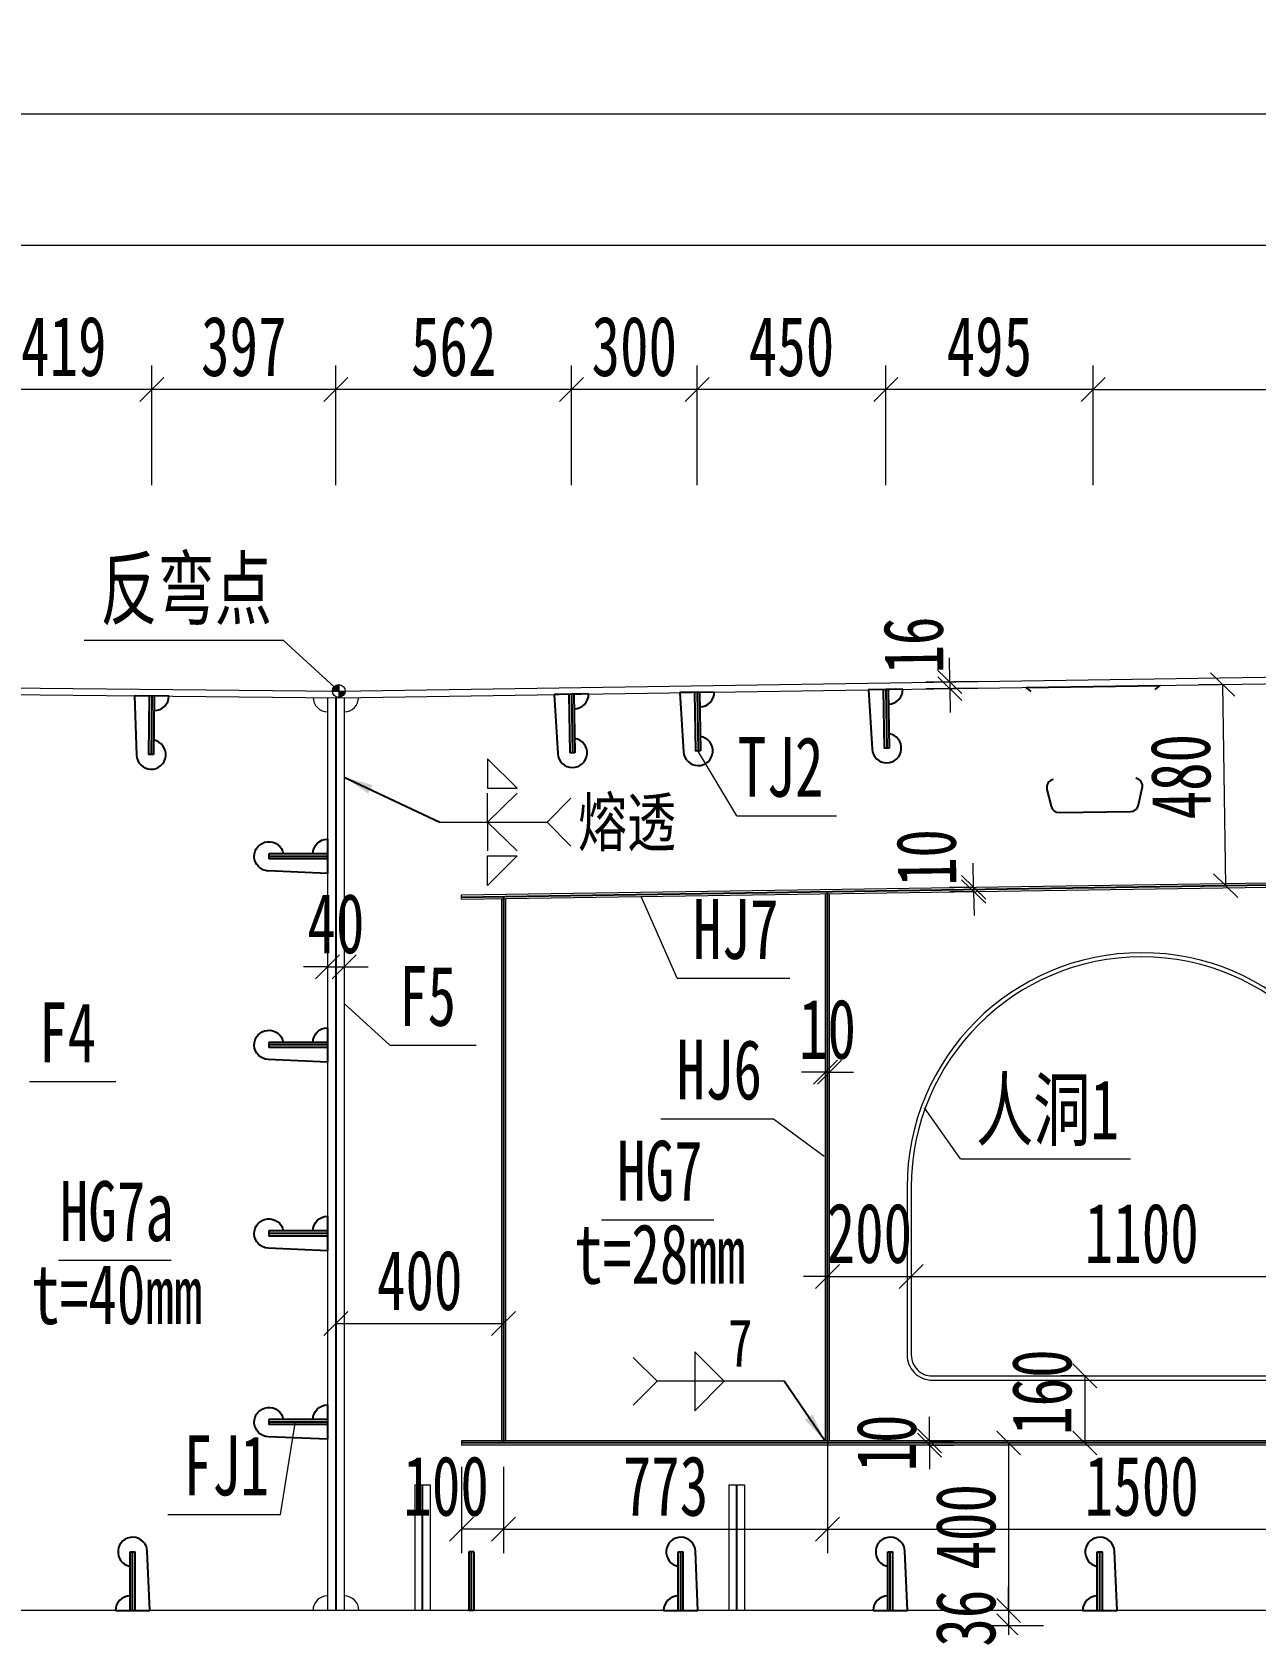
# Model space of a CAD drawing. Header units: millimetres. Extents: x -89049 to 410567, y -307459 to -100425.
# Drawn here: x 199822 to 202742, y -118473 to -114674 of the extents above; entities that cross this region are included whole.
import ezdxf
from ezdxf.enums import TextEntityAlignment as Align

# ---------------------------------------------------------------- set-up
doc = ezdxf.new("R2010")
doc.units = ezdxf.units.MM
doc.layers.get('Defpoints').update_dxf_attribs({"color": 8})
for name, color, linetype, lineweight in [('Dim', 4, 'Continuous', 15), ('文字', 7, 'Continuous', 15), ('细实线', 4, 'Continuous', 15), ('钢板粗线', 1, 'Continuous', 25), ('钢板细线', 6, 'Continuous', 15)]:
    doc.layers.add(name, color=color, linetype=linetype, lineweight=lineweight)
doc.layers.add('Text', color=4, linetype='Continuous')
doc.styles.add('111', font='', dxfattribs={"width": 0.7})
doc.styles.add('BM_Dim', font='', dxfattribs={"width": 0.85})
doc.styles.add('SMEDI', font='', dxfattribs={"width": 0.75})
doc.styles.get("Standard").update_dxf_attribs({"font": ''})
doc.styles.get('111').set_extended_font_data('仿宋_GB2312')
doc.styles.get('BM_Dim').set_extended_font_data('仿宋_GB2312')
doc.styles.get('SMEDI').set_extended_font_data('仿宋_GB2312')
doc.styles.get('Standard').set_extended_font_data('仿宋_GB2312')
doc.dimstyles.new('200', dxfattribs={"dimscale": 0, "dimtxt": 2.5, "dimasz": 1, "dimexe": 1, "dimexo": 1, "dimgap": 0.6, "dimtad": 1, "dimdec": 0, "dimdsep": 46, "dimtxsty": '111', "dimblk": 'OBLIQUE', "dimcen": 0, "dimclrd": 4, "dimclre": 4, "dimclrt": 4, "dimadec": 1, "dimazin": 2, "dimtfac": 1, "dimtdec": 0, "dimtix": 1, "dimtmove": 2, "dimatfit": 3, "dimfxl": 4, "dimfxlon": 1, "dimtolj": 1, "dimlwd": -1, "dimlwe": -1, "dimarcsym": 0})
doc.dimstyles.new('MSteel_1.0_1.0', dxfattribs={"dimtxt": 3, "dimasz": 1.2, "dimexe": 1, "dimexo": 1, "dimgap": 1, "dimtad": 3, "dimtoh": 1, "dimdec": 0, "dimzin": 0, "dimdsep": 46, "dimtxsty": 'Standard', "dimblk": 'ARCHTICK', "dimcen": 0.09, "dimclrd": 3, "dimclre": 3, "dimadec": 0, "dimazin": 0, "dimtfac": 1, "dimtdec": 4, "dimtofl": 0, "dimtmove": 0, "dimatfit": 3, "dimfxl": 1, "dimtolj": 1, "dimtzin": 0, "dimarcsym": 0})

# ---------------------------------------------------------------- blocks, each defined once
blk = doc.blocks.new('_Oblique')
at = {"color": 0, "linetype": 'ByBlock', "lineweight": -2}
blk.add_line((-0.5, -0.5), (0.5, 0.5), dxfattribs=at)
blk = doc.blocks.new('*D4914')
at = {"layer": 'Defpoints', "color": 0}
for p in [(204754.7, -115182.8), (193572.4, -116176.6), (204754.7, -116183.5)]:
    blk.add_point(p, dxfattribs=at)
at = {"layer": '细实线', "color": 4}
for p, q in [((193572.4, -115411.4), (193572.4, -115125.7)), ((204754.7, -115411.4), (204754.7, -115125.7)), ((193572.4, -115182.8), (204754.7, -115182.8))]:
    blk.add_line(p, q, dxfattribs=at)
at = {"layer": '细实线', "color": 4, "xscale": 57.14285714285715, "yscale": 57.14285714285715, "zscale": 57.14285714285715, "rotation": 180}
blk.add_blockref('_Oblique', (193572.4, -115182.8), dxfattribs=at)
at = {"layer": '细实线', "color": 4, "xscale": 57.14285714285715, "yscale": 57.14285714285715, "zscale": 57.14285714285715}
blk.add_blockref('_Oblique', (204754.7, -115182.8), dxfattribs=at)
at = {"layer": '细实线', "color": 4, "insert": (199163.6, -115080.6), "char_height": 142.86, "attachment_point": 5, "style": '111'}
blk.add_mtext('\\A1;11179', dxfattribs=at)
blk = doc.blocks.new('*D4926')
at = {"layer": 'Defpoints', "color": 0}
for p in [(204754.7, -114869.5), (191442.4, -116169.7), (204754.7, -116183.5)]:
    blk.add_point(p, dxfattribs=at)
at = {"layer": '细实线', "color": 4}
for p, q in [((191442.4, -115098.1), (191442.4, -114812.4)), ((204754.7, -115098.1), (204754.7, -114812.4)), ((191442.4, -114869.5), (204754.7, -114869.5))]:
    blk.add_line(p, q, dxfattribs=at)
at = {"layer": '细实线', "color": 4, "xscale": 57.14285714285715, "yscale": 57.14285714285715, "zscale": 57.14285714285715, "rotation": 180}
blk.add_blockref('_Oblique', (191442.4, -114869.5), dxfattribs=at)
at = {"layer": '细实线', "color": 4, "xscale": 57.14285714285715, "yscale": 57.14285714285715, "zscale": 57.14285714285715}
blk.add_blockref('_Oblique', (204754.7, -114869.5), dxfattribs=at)
at = {"layer": '细实线', "color": 4, "insert": (198098.6, -114767.3), "char_height": 142.86, "attachment_point": 5, "style": '111'}
blk.add_mtext('\\A1;13309', dxfattribs=at)
blk = doc.blocks.new('12-140加劲 有过焊孔')
at = {"layer": 'Defpoints'}
blk.add_line((0, 0), (0, 140), dxfattribs=at)
at = {"layer": '钢板粗线', "color": 7}
for p, q in [((-6, 0), (-6, 140)), ((-6, 140), (6, 140)), ((6, 0), (6, 140)), ((41, 0), (35, 141.5)), ((-41, 0), (41, 0))]:
    blk.add_line(p, q, dxfattribs=at)
for centre, start, end in [((0, 140), 2.441, 260.1291), ((-6, 0), 90, 180)]:
    blk.add_arc(centre, 35, start, end, dxfattribs=at)
blk = doc.blocks.new('U型肋1')
at = {"layer": 'Defpoints'}
blk.add_line((-160, 0), (160, 0), dxfattribs=at)
at = {"layer": '钢板粗线', "color": 6}
for p, q in [((147.8, -9.7), (160, 0)), ((-147.8, -9.7), (-160, 0))]:
    blk.add_line(p, q, dxfattribs=at)
blk.add_lwpolyline([(-98.8, -220.5, 0.414266), (-113.8, -244.5), (-104.5, -284.5, 0.348876), (-85, -300), (85, -300, 0.348876), (104.5, -284.5), (113.8, -244.5, 0.414091), (98.8, -220.5, 0.414091)], format="xyb", dxfattribs=at)
blk = doc.blocks.new('*D4934')
at = {"layer": 'Defpoints', "color": 0}
for p in [(202153.3, -118477), (202293.3, -118441), (202293.3, -118477)]:
    blk.add_point(p, dxfattribs=at)
at = {"layer": '细实线', "color": 4}
for p, q in [((202153.3, -118441), (202153.3, -118383.9)), ((202236.2, -118441), (202096.2, -118441)), ((202236.2, -118477), (202096.2, -118477)), ((202153.3, -118441), (202153.3, -118477)), ((202153.3, -118477), (202153.3, -118534.2))]:
    blk.add_line(p, q, dxfattribs=at)
at = {"layer": '细实线', "color": 4, "xscale": 57.14285714285715, "yscale": 57.14285714285715, "zscale": 57.14285714285715}
for p, rotation in [((202153.3, -118441), 270), ((202153.3, -118477), 90)]:
    blk.add_blockref('_Oblique', p, dxfattribs=dict(at, rotation=rotation))
at = {"layer": '细实线', "color": 4, "insert": (202051.1, -118459), "char_height": 142.86, "attachment_point": 5, "rotation": 90, "style": '111'}
blk.add_mtext('\\A1;36', dxfattribs=at)
blk = doc.blocks.new('*D4936')
at = {"layer": 'Defpoints', "color": 0}
for p in [(204154.7, -115526.9), (202354.8, -116235.5), (204154.7, -116208.5)]:
    blk.add_point(p, dxfattribs=at)
at = {"layer": '细实线', "color": 4}
for p, q in [((202354.8, -115755.4), (202354.8, -115469.7)), ((204154.7, -115755.4), (204154.7, -115469.7)), ((202354.8, -115526.9), (204154.7, -115526.9))]:
    blk.add_line(p, q, dxfattribs=at)
at = {"layer": '细实线', "color": 4, "xscale": 57.14285714285715, "yscale": 57.14285714285715, "zscale": 57.14285714285715, "rotation": 180}
blk.add_blockref('_Oblique', (202354.8, -115526.9), dxfattribs=at)
at = {"layer": '细实线', "color": 4, "xscale": 57.14285714285715, "yscale": 57.14285714285715, "zscale": 57.14285714285715}
blk.add_blockref('_Oblique', (204154.7, -115526.9), dxfattribs=at)
at = {"layer": '细实线', "color": 4, "insert": (203254.7, -115424.6), "char_height": 142.86, "attachment_point": 5, "style": '111'}
blk.add_mtext('\\A1;3×600', dxfattribs=at)
blk = doc.blocks.new('*D4938')
at = {"layer": 'Defpoints', "color": 0}
for p in [(201725.9, -117156.3), (201715.9, -117211.1), (201725.9, -117211.1)]:
    blk.add_point(p, dxfattribs=at)
at = {"layer": '细实线', "color": 4}
for p, q in [((201715.9, -117156.3), (201715.9, -117099.2)), ((201725.9, -117156.3), (201725.9, -117099.2)), ((201715.9, -117156.3), (201658.7, -117156.3)), ((201715.9, -117156.3), (201725.9, -117156.3)), ((201725.9, -117156.3), (201783, -117156.3))]:
    blk.add_line(p, q, dxfattribs=at)
at = {"layer": '细实线', "color": 4, "xscale": 57.14285714285715, "yscale": 57.14285714285715, "zscale": 57.14285714285715}
blk.add_blockref('_Oblique', (201715.9, -117156.3), dxfattribs=at)
at = {"layer": '细实线', "color": 4, "xscale": 57.14285714285715, "yscale": 57.14285714285715, "zscale": 57.14285714285715, "rotation": 180}
blk.add_blockref('_Oblique', (201725.9, -117156.3), dxfattribs=at)
at = {"layer": '细实线', "color": 4, "insert": (201720.9, -117054.1), "char_height": 142.86, "attachment_point": 5, "style": '111'}
blk.add_mtext('\\A1;10', dxfattribs=at)
blk = doc.blocks.new('*D4939')
at = {"layer": 'Defpoints', "color": 0}
for p in [(201963.5, -118036), (201963.5, -118046), (201964.1, -118046)]:
    blk.add_point(p, dxfattribs=at)
at = {"layer": '细实线', "color": 4}
for p, q in [((201964.1, -118036), (201964.1, -117978.9)), ((201964.1, -118036), (202021.3, -118036)), ((201964.1, -118036), (201964.1, -118046)), ((201964.1, -118046), (202021.3, -118046)), ((201964.1, -118046), (201964.1, -118103.2))]:
    blk.add_line(p, q, dxfattribs=at)
at = {"layer": '细实线', "color": 4, "xscale": 57.14285714285715, "yscale": 57.14285714285715, "zscale": 57.14285714285715}
for p, rotation in [((201964.1, -118036), 270), ((201964.1, -118046), 90)]:
    blk.add_blockref('_Oblique', p, dxfattribs=dict(at, rotation=rotation))
at = {"layer": '细实线', "color": 4, "insert": (201861.9, -118041), "char_height": 142.86, "attachment_point": 5, "rotation": 90, "style": '111'}
blk.add_mtext('\\A1;10', dxfattribs=at)
blk = doc.blocks.new('*D4941')
at = {"layer": 'Defpoints', "color": 0}
for p in [(201720.9, -117950.5), (203220.9, -118038), (203220.9, -118246.5)]:
    blk.add_point(p, dxfattribs=at)
at = {"layer": '细实线', "color": 4}
for p, q in [((201720.9, -118018), (201720.9, -118303.7)), ((203220.9, -118095.2), (203220.9, -118303.7)), ((201720.9, -118246.5), (203220.9, -118246.5))]:
    blk.add_line(p, q, dxfattribs=at)
at = {"layer": '细实线', "color": 4, "xscale": 57.14285714285715, "yscale": 57.14285714285715, "zscale": 57.14285714285715, "rotation": 180}
blk.add_blockref('_Oblique', (201720.9, -118246.5), dxfattribs=at)
at = {"layer": '细实线', "color": 4, "xscale": 57.14285714285715, "yscale": 57.14285714285715, "zscale": 57.14285714285715}
blk.add_blockref('_Oblique', (203220.9, -118246.5), dxfattribs=at)
at = {"layer": '细实线', "color": 4, "insert": (202470.9, -118144.3), "char_height": 142.86, "attachment_point": 5, "style": '111'}
blk.add_mtext('\\A1;1500', dxfattribs=at)
blk = doc.blocks.new('*D4942')
at = {"layer": 'Defpoints', "color": 0}
for p in [(203020.9, -117433.1), (201920.9, -117467.5), (203020.9, -117643.4)]:
    blk.add_point(p, dxfattribs=at)
at = {"layer": '细实线', "color": 4}
for p, q in [((203020.9, -117490.2), (203020.9, -117700.5)), ((201920.9, -117524.7), (201920.9, -117700.5)), ((201920.9, -117643.4), (203020.9, -117643.4))]:
    blk.add_line(p, q, dxfattribs=at)
at = {"layer": '细实线', "color": 4, "xscale": 57.14285714285715, "yscale": 57.14285714285715, "zscale": 57.14285714285715, "rotation": 180}
blk.add_blockref('_Oblique', (201920.9, -117643.4), dxfattribs=at)
at = {"layer": '细实线', "color": 4, "xscale": 57.14285714285715, "yscale": 57.14285714285715, "zscale": 57.14285714285715}
blk.add_blockref('_Oblique', (203020.9, -117643.4), dxfattribs=at)
at = {"layer": '细实线', "color": 4, "insert": (202470.9, -117541.1), "char_height": 142.86, "attachment_point": 5, "style": '111'}
blk.add_mtext('\\A1;1100', dxfattribs=at)
blk = doc.blocks.new('*D4944')
at = {"layer": 'Defpoints', "color": 0}
for p in [(201920.9, -117467.5), (201720.9, -117525.9), (201920.9, -117643.4)]:
    blk.add_point(p, dxfattribs=at)
at = {"layer": '细实线', "color": 4}
for p, q in [((201920.9, -117524.7), (201920.9, -117700.5)), ((201720.9, -117583.1), (201720.9, -117700.5)), ((201720.9, -117643.4), (201663.7, -117643.4)), ((201720.9, -117643.4), (201920.9, -117643.4)), ((201920.9, -117643.4), (201978, -117643.4))]:
    blk.add_line(p, q, dxfattribs=at)
at = {"layer": '细实线', "color": 4, "xscale": 57.14285714285715, "yscale": 57.14285714285715, "zscale": 57.14285714285715}
blk.add_blockref('_Oblique', (201720.9, -117643.4), dxfattribs=at)
at = {"layer": '细实线', "color": 4, "xscale": 57.14285714285715, "yscale": 57.14285714285715, "zscale": 57.14285714285715, "rotation": 180}
blk.add_blockref('_Oblique', (201920.9, -117643.4), dxfattribs=at)
at = {"layer": '细实线', "color": 4, "insert": (201820.9, -117541.1), "char_height": 142.86, "attachment_point": 5, "style": '111'}
blk.add_mtext('\\A1;200', dxfattribs=at)
blk = doc.blocks.new('*D4945')
at = {"layer": 'Defpoints', "color": 0}
for p in [(202184.8, -118041), (202153.3, -118441), (202184.8, -118441)]:
    blk.add_point(p, dxfattribs=at)
at = {"layer": '细实线', "color": 4}
for p, q in [((202153.3, -118041), (202096.2, -118041)), ((202153.3, -118041), (202153.3, -118441)), ((202153.3, -118441), (202096.2, -118441))]:
    blk.add_line(p, q, dxfattribs=at)
at = {"layer": '细实线', "color": 4, "xscale": 57.14285714285715, "yscale": 57.14285714285715, "zscale": 57.14285714285715}
for p, rotation in [((202153.3, -118041), 90), ((202153.3, -118441), 270)]:
    blk.add_blockref('_Oblique', p, dxfattribs=dict(at, rotation=rotation))
at = {"layer": '细实线', "color": 4, "insert": (202051.1, -118241), "char_height": 142.86, "attachment_point": 5, "rotation": 90, "style": '111'}
blk.add_mtext('\\A1;400', dxfattribs=at)
blk = doc.blocks.new('角焊缝1')
at = {"layer": 'Dim'}
blk.add_line((-3101.175, 370.223), (-3106.48, 370.223), dxfattribs=at)
blk.add_lwpolyline([(-3107.48, 369.223), (-3106.48, 370.223), (-3107.48, 371.223)], dxfattribs=at)
blk.add_lwpolyline([(-3104.907, 371.455), (-3104.907, 368.992), (-3103.675, 370.223)], close=True, dxfattribs=at)
blk = doc.blocks.new('_ArchTick')
at = {"color": 0, "linetype": 'ByBlock', "const_width": 0.15}
blk.add_lwpolyline([(-0.5, -0.5), (0.5, 0.5)], dxfattribs=at)
blk = doc.blocks.new('*D4951')
at = {"layer": 'Defpoints', "color": 0}
for p in [(202069.8, -116724.9), (202105, -116714.3), (202105.1, -116724.3)]:
    blk.add_point(p, dxfattribs=at)
at = {"layer": '细实线', "color": 4}
for p, q in [((202069.7, -116714.9), (202068.8, -116657.7)), ((202069.7, -116714.9), (202012.5, -116715.7)), ((202069.8, -116724.9), (202012.7, -116725.7)), ((202069.7, -116714.9), (202069.8, -116724.9)), ((202069.8, -116724.9), (202070.7, -116782))]:
    blk.add_line(p, q, dxfattribs=at)
at = {"layer": '细实线', "color": 4, "xscale": 57.14285714285715, "yscale": 57.14285714285715, "zscale": 57.14285714285715}
for p, rotation in [((202069.7, -116714.9), 270.8593722435713), ((202069.8, -116724.9), 90.85937224357133)]:
    blk.add_blockref('_Oblique', p, dxfattribs=dict(at, rotation=rotation))
at = {"layer": '细实线', "color": 4, "insert": (201957.4, -116644.1), "char_height": 142.86, "attachment_point": 5, "rotation": 90.8594, "style": '111'}
blk.add_mtext('\\A1;10', dxfattribs=at)
blk = doc.blocks.new('*D4953')
at = {"layer": 'Defpoints', "color": 0}
for p in [(202680.9, -116230.7), (202671.1, -116710.9), (202688.1, -116710.6)]:
    blk.add_point(p, dxfattribs=at)
at = {"layer": '细实线', "color": 4}
for p, q in [((202663.9, -116230.9), (202606.8, -116231.8)), ((202663.9, -116230.9), (202671.1, -116710.9)), ((202671.1, -116710.9), (202614, -116711.7))]:
    blk.add_line(p, q, dxfattribs=at)
at = {"layer": '细实线', "color": 4, "xscale": 57.14285714285715, "yscale": 57.14285714285715, "zscale": 57.14285714285715}
for p, rotation in [((202663.9, -116230.9), 90.85937224365449), ((202671.1, -116710.9), 270.8593722436545)]:
    blk.add_blockref('_Oblique', p, dxfattribs=dict(at, rotation=rotation))
at = {"layer": '细实线', "color": 4, "insert": (202564.5, -116451.2), "char_height": 142.86, "attachment_point": 5, "rotation": 90.8594, "style": '111'}
blk.add_mtext('\\A1;480', dxfattribs=at)
blk = doc.blocks.new('*D4956')
at = {"layer": 'Defpoints', "color": 0}
for p in [(201409.9, -115526.9), (201860.3, -116235.5), (201409.9, -116249.6)]:
    blk.add_point(p, dxfattribs=at)
at = {"layer": '细实线', "color": 4}
for p, q in [((201409.9, -115755.4), (201409.9, -115469.7)), ((201860.3, -115755.4), (201860.3, -115469.7)), ((201860.3, -115526.9), (201409.9, -115526.9))]:
    blk.add_line(p, q, dxfattribs=at)
at = {"layer": '细实线', "color": 4, "xscale": 57.14285714285715, "yscale": 57.14285714285715, "zscale": 57.14285714285715, "rotation": 180}
blk.add_blockref('_Oblique', (201409.9, -115526.9), dxfattribs=at)
at = {"layer": '细实线', "color": 4, "xscale": 57.14285714285715, "yscale": 57.14285714285715, "zscale": 57.14285714285715}
blk.add_blockref('_Oblique', (201860.3, -115526.9), dxfattribs=at)
at = {"layer": '细实线', "color": 4, "insert": (201635.1, -115424.6), "char_height": 142.86, "attachment_point": 5, "style": '111'}
blk.add_mtext('\\A1;450', dxfattribs=at)
blk = doc.blocks.new('...')
at = {"layer": '细实线'}
h = blk.add_hatch(color=256, dxfattribs=at)
h.dxf.hatch_style = 1
h.paths.add_polyline_path([(-15.3, 0, -0.414214), (0, 15.3), (0, 0)])
h.paths.add_polyline_path([(0, -15.3), (0, 0), (15.3, 0, -0.414214)])
for p, q in [((0, 15.3), (0, -15.3)), ((-15.3, 0), (15.3, 0))]:
    blk.add_line(p, q, dxfattribs=at)
blk.add_circle((0, 0), 15.3, dxfattribs=at)
blk = doc.blocks.new('*D4957')
at = {"layer": 'Defpoints', "color": 0}
for p in [(202144, -116222.7), (202012.9, -116240.7), (202144.2, -116238.7)]:
    blk.add_point(p, dxfattribs=at)
at = {"layer": '细实线', "color": 4}
for p, q in [((202012.6, -116224.7), (202011.8, -116167.5)), ((202086.8, -116223.6), (201955.5, -116225.5)), ((202012.6, -116224.7), (202012.9, -116240.7)), ((202087.1, -116239.6), (201955.7, -116241.5)), ((202012.9, -116240.7), (202013.7, -116297.8))]:
    blk.add_line(p, q, dxfattribs=at)
at = {"layer": '细实线', "color": 4, "xscale": 57.14285714285715, "yscale": 57.14285714285715, "zscale": 57.14285714285715}
for p, rotation in [((202012.6, -116224.7), 270.8593722436541), ((202012.9, -116240.7), 90.85937224365405)]:
    blk.add_blockref('_Oblique', p, dxfattribs=dict(at, rotation=rotation))
at = {"layer": '细实线', "color": 4, "insert": (201926.6, -116137.2), "char_height": 142.86, "attachment_point": 5, "rotation": 90.8594, "style": '111'}
blk.add_mtext('\\A1;16', dxfattribs=at)
blk = doc.blocks.new('*D4958')
at = {"layer": 'Defpoints', "color": 0}
for p in [(200947.8, -118041), (201720.9, -118041), (201720.9, -118246.5)]:
    blk.add_point(p, dxfattribs=at)
at = {"layer": '细实线', "color": 4}
for p, q in [((200947.8, -118098.2), (200947.8, -118303.7)), ((201720.9, -118098.2), (201720.9, -118303.7)), ((200947.8, -118246.5), (201720.9, -118246.5))]:
    blk.add_line(p, q, dxfattribs=at)
at = {"layer": '细实线', "color": 4, "xscale": 57.14285714285715, "yscale": 57.14285714285715, "zscale": 57.14285714285715, "rotation": 180}
blk.add_blockref('_Oblique', (200947.8, -118246.5), dxfattribs=at)
at = {"layer": '细实线', "color": 4, "xscale": 57.14285714285715, "yscale": 57.14285714285715, "zscale": 57.14285714285715}
blk.add_blockref('_Oblique', (201720.9, -118246.5), dxfattribs=at)
at = {"layer": '细实线', "color": 4, "insert": (201334.4, -118144.3), "char_height": 142.86, "attachment_point": 5, "style": '111'}
blk.add_mtext('\\A1;773', dxfattribs=at)
blk = doc.blocks.new('*D4959')
at = {"layer": 'Defpoints', "color": 0}
for p in [(200547.8, -117516.4), (200947.8, -117516.4), (200947.8, -117755.6)]:
    blk.add_point(p, dxfattribs=at)
at = {"layer": '细实线', "color": 4}
for p, q in [((200547.8, -117573.6), (200547.8, -117812.8)), ((200947.8, -117573.6), (200947.8, -117812.8)), ((200547.8, -117755.6), (200947.8, -117755.6))]:
    blk.add_line(p, q, dxfattribs=at)
at = {"layer": '细实线', "color": 4, "xscale": 57.14285714285715, "yscale": 57.14285714285715, "zscale": 57.14285714285715, "rotation": 180}
blk.add_blockref('_Oblique', (200547.8, -117755.6), dxfattribs=at)
at = {"layer": '细实线', "color": 4, "xscale": 57.14285714285715, "yscale": 57.14285714285715, "zscale": 57.14285714285715}
blk.add_blockref('_Oblique', (200947.8, -117755.6), dxfattribs=at)
at = {"layer": '细实线', "color": 4, "insert": (200747.8, -117653.4), "char_height": 142.86, "attachment_point": 5, "style": '111'}
blk.add_mtext('\\A1;400', dxfattribs=at)
blk = doc.blocks.new('*D4960')
at = {"layer": 'Defpoints', "color": 0}
for p in [(200527.8, -116855.1), (200567.8, -116856.8), (200567.8, -116904.4)]:
    blk.add_point(p, dxfattribs=at)
at = {"layer": '细实线', "color": 4}
for p, q in [((200527.8, -116904.4), (200470.7, -116904.4)), ((200527.8, -116904.4), (200527.8, -116961.5)), ((200527.8, -116904.4), (200567.8, -116904.4)), ((200567.8, -116904.4), (200567.8, -116961.5)), ((200567.8, -116904.4), (200625, -116904.4))]:
    blk.add_line(p, q, dxfattribs=at)
at = {"layer": '细实线', "color": 4, "xscale": 57.14285714285715, "yscale": 57.14285714285715, "zscale": 57.14285714285715}
blk.add_blockref('_Oblique', (200527.8, -116904.4), dxfattribs=at)
at = {"layer": '细实线', "color": 4, "xscale": 57.14285714285715, "yscale": 57.14285714285715, "zscale": 57.14285714285715, "rotation": 180}
blk.add_blockref('_Oblique', (200567.8, -116904.4), dxfattribs=at)
at = {"layer": '细实线', "color": 4, "insert": (200547.8, -116802.1), "char_height": 142.86, "attachment_point": 5, "style": '111'}
blk.add_mtext('\\A1;40', dxfattribs=at)
blk = doc.blocks.new('14-160加劲 有过焊孔')
at = {"layer": 'Defpoints'}
blk.add_line((38609.4, 31489.3), (38609.4, 31629.3), dxfattribs=at)
at = {"layer": '钢板粗线', "color": 7}
for p, q in [((38603.4, 31489.3), (38603.4, 31629.3)), ((38603.4, 31629.3), (38615.4, 31629.3)), ((38615.4, 31489.3), (38615.4, 31629.3)), ((38650.4, 31489.3), (38644.3, 31630.8)), ((38568.4, 31489.3), (38650.4, 31489.3))]:
    blk.add_line(p, q, dxfattribs=at)
for centre, start, end in [((38609.4, 31629.3), 2.441, 260.1291), ((38603.4, 31489.3), 90, 180)]:
    blk.add_arc(centre, 35, start, end, dxfattribs=at)
blk = doc.blocks.new('*D4963')
at = {"layer": 'Defpoints', "color": 0}
for p in [(200108.2, -115526.9), (200108.2, -116258.1), (200547.8, -116277.8)]:
    blk.add_point(p, dxfattribs=at)
at = {"layer": '细实线', "color": 4}
for p, q in [((200108.2, -115755.4), (200108.2, -115469.7)), ((200547.8, -115755.4), (200547.8, -115469.7)), ((200547.8, -115526.9), (200108.2, -115526.9))]:
    blk.add_line(p, q, dxfattribs=at)
at = {"layer": '细实线', "color": 4, "xscale": 57.14285714285715, "yscale": 57.14285714285715, "zscale": 57.14285714285715, "rotation": 180}
blk.add_blockref('_Oblique', (200108.2, -115526.9), dxfattribs=at)
at = {"layer": '细实线', "color": 4, "xscale": 57.14285714285715, "yscale": 57.14285714285715, "zscale": 57.14285714285715}
blk.add_blockref('_Oblique', (200547.8, -115526.9), dxfattribs=at)
at = {"layer": '细实线', "color": 4, "insert": (200328, -115424.6), "char_height": 142.86, "attachment_point": 5, "style": '111'}
blk.add_mtext('\\A1;397', dxfattribs=at)
blk = doc.blocks.new('*D4977')
at = {"layer": 'Defpoints', "color": 0}
for p in [(201859.9, -115526.9), (202354.8, -116235.5), (201859.9, -116242.9)]:
    blk.add_point(p, dxfattribs=at)
at = {"layer": '细实线', "color": 4}
for p, q in [((201859.9, -115755.4), (201859.9, -115469.7)), ((202354.8, -115755.4), (202354.8, -115469.7)), ((202354.8, -115526.9), (201859.9, -115526.9))]:
    blk.add_line(p, q, dxfattribs=at)
at = {"layer": '细实线', "color": 4, "xscale": 57.14285714285715, "yscale": 57.14285714285715, "zscale": 57.14285714285715, "rotation": 180}
blk.add_blockref('_Oblique', (201859.9, -115526.9), dxfattribs=at)
at = {"layer": '细实线', "color": 4, "xscale": 57.14285714285715, "yscale": 57.14285714285715, "zscale": 57.14285714285715}
blk.add_blockref('_Oblique', (202354.8, -115526.9), dxfattribs=at)
at = {"layer": '细实线', "color": 4, "insert": (202107.3, -115424.6), "char_height": 142.86, "attachment_point": 5, "style": '111'}
blk.add_mtext('\\A1;495', dxfattribs=at)
blk = doc.blocks.new('*D4978')
at = {"layer": 'Defpoints', "color": 0}
for p in [(200847.8, -118041), (200947.8, -118041), (200847.8, -118246.5)]:
    blk.add_point(p, dxfattribs=at)
at = {"layer": '细实线', "color": 4}
for p, q in [((200847.8, -118098.2), (200847.8, -118303.7)), ((200947.8, -118098.2), (200947.8, -118303.7)), ((200947.8, -118246.5), (200847.8, -118246.5))]:
    blk.add_line(p, q, dxfattribs=at)
at = {"layer": '细实线', "color": 4, "xscale": 57.14285714285715, "yscale": 57.14285714285715, "zscale": 57.14285714285715, "rotation": 180}
blk.add_blockref('_Oblique', (200847.8, -118246.5), dxfattribs=at)
at = {"layer": '细实线', "color": 4, "xscale": 57.14285714285715, "yscale": 57.14285714285715, "zscale": 57.14285714285715}
blk.add_blockref('_Oblique', (200947.8, -118246.5), dxfattribs=at)
at = {"layer": '细实线', "color": 4, "insert": (200810.8, -118144.3), "char_height": 142.86, "attachment_point": 5, "style": '111'}
blk.add_mtext('\\A1;100', dxfattribs=at)
blk = doc.blocks.new('*D4980')
at = {"layer": 'Defpoints', "color": 0}
for p in [(201109.9, -115526.9), (201109.9, -116254.1), (201409.9, -116249.6)]:
    blk.add_point(p, dxfattribs=at)
at = {"layer": '细实线', "color": 4}
for p, q in [((201109.9, -115755.4), (201109.9, -115469.7)), ((201409.9, -115755.4), (201409.9, -115469.7)), ((201409.9, -115526.9), (201109.9, -115526.9))]:
    blk.add_line(p, q, dxfattribs=at)
at = {"layer": '细实线', "color": 4, "xscale": 57.14285714285715, "yscale": 57.14285714285715, "zscale": 57.14285714285715, "rotation": 180}
blk.add_blockref('_Oblique', (201109.9, -115526.9), dxfattribs=at)
at = {"layer": '细实线', "color": 4, "xscale": 57.14285714285715, "yscale": 57.14285714285715, "zscale": 57.14285714285715}
blk.add_blockref('_Oblique', (201409.9, -115526.9), dxfattribs=at)
at = {"layer": '细实线', "color": 4, "insert": (201259.9, -115424.6), "char_height": 142.86, "attachment_point": 5, "style": '111'}
blk.add_mtext('\\A1;300', dxfattribs=at)
blk = doc.blocks.new('*D4981')
at = {"layer": 'Defpoints', "color": 0}
for p in [(200547.8, -115526.9), (201109.9, -116254.1), (200547.8, -116277.8)]:
    blk.add_point(p, dxfattribs=at)
at = {"layer": '细实线', "color": 4}
for p, q in [((200547.8, -115755.4), (200547.8, -115469.7)), ((201109.9, -115755.4), (201109.9, -115469.7)), ((201109.9, -115526.9), (200547.8, -115526.9))]:
    blk.add_line(p, q, dxfattribs=at)
at = {"layer": '细实线', "color": 4, "xscale": 57.14285714285715, "yscale": 57.14285714285715, "zscale": 57.14285714285715, "rotation": 180}
blk.add_blockref('_Oblique', (200547.8, -115526.9), dxfattribs=at)
at = {"layer": '细实线', "color": 4, "xscale": 57.14285714285715, "yscale": 57.14285714285715, "zscale": 57.14285714285715}
blk.add_blockref('_Oblique', (201109.9, -115526.9), dxfattribs=at)
at = {"layer": '细实线', "color": 4, "insert": (200828.9, -115424.6), "char_height": 142.86, "attachment_point": 5, "style": '111'}
blk.add_mtext('\\A1;562', dxfattribs=at)
blk = doc.blocks.new('12-140加劲 无过焊孔')
at = {"layer": 'Defpoints'}
blk.add_line((38946.6, 32076.7), (38946.6, 32216.7), dxfattribs=at)
at = {"layer": '钢板粗线', "color": 7}
for p, q in [((38940.6, 32076.7), (38940.6, 32216.7)), ((38940.6, 32216.7), (38952.6, 32216.7)), ((38952.6, 32076.7), (38952.6, 32216.7)), ((38940.6, 32076.7), (38952.6, 32076.7))]:
    blk.add_line(p, q, dxfattribs=at)
blk = doc.blocks.new('*D4984')
at = {"layer": 'Defpoints', "color": 0}
for p in [(199688.5, -115526.9), (199688.5, -116258.1), (200108.2, -116262.3)]:
    blk.add_point(p, dxfattribs=at)
at = {"layer": '细实线', "color": 4}
for p, q in [((199688.5, -115755.4), (199688.5, -115469.7)), ((200108.2, -115755.4), (200108.2, -115469.7)), ((200108.2, -115526.9), (199688.5, -115526.9))]:
    blk.add_line(p, q, dxfattribs=at)
at = {"layer": '细实线', "color": 4, "xscale": 57.14285714285715, "yscale": 57.14285714285715, "zscale": 57.14285714285715, "rotation": 180}
blk.add_blockref('_Oblique', (199688.5, -115526.9), dxfattribs=at)
at = {"layer": '细实线', "color": 4, "xscale": 57.14285714285715, "yscale": 57.14285714285715, "zscale": 57.14285714285715}
blk.add_blockref('_Oblique', (200108.2, -115526.9), dxfattribs=at)
at = {"layer": '细实线', "color": 4, "insert": (199898.3, -115424.6), "char_height": 142.86, "attachment_point": 5, "style": '111'}
blk.add_mtext('\\A1;419', dxfattribs=at)
blk = doc.blocks.new('全融透1')
at = {"layer": 'Dim'}
blk.add_line((0, 0), (4.479, 0), dxfattribs=at)
for points in [[(1.995, 2.645), (1.995, 1.414), (3.227, 1.414)], [(1.995, -2.645), (1.995, -1.414), (3.227, -1.414)]]:
    blk.add_lwpolyline(points, close=True, dxfattribs=at)
for points in [[(3.227, 1.206), (1.995, 0), (1.995, 1.206)], [(5.479, 1), (4.479, 0), (5.479, -1)], [(3.227, -1.206), (1.995, 0), (1.995, -1.206)]]:
    blk.add_lwpolyline(points, dxfattribs=at)
at = {"layer": 'Text', "style": 'SMEDI', "width": 0.75}
blk.add_text('熔透', height=2, dxfattribs=at).set_placement((5.77, 0), align=Align.MIDDLE_LEFT)
blk = doc.blocks.new('*D4988')
at = {"layer": 'Defpoints', "color": 0}
for p in [(202394.9, -117881), (202335, -118041), (202394.9, -118041)]:
    blk.add_point(p, dxfattribs=at)
at = {"layer": '细实线', "color": 4}
for p, q in [((202337.7, -117881), (202277.9, -117881)), ((202335, -117881), (202335, -118041)), ((202337.7, -118041), (202277.9, -118041))]:
    blk.add_line(p, q, dxfattribs=at)
at = {"layer": '细实线', "color": 4, "xscale": 57.14285714285715, "yscale": 57.14285714285715, "zscale": 57.14285714285715}
for p, rotation in [((202335, -117881), 90), ((202335, -118041), 270)]:
    blk.add_blockref('_Oblique', p, dxfattribs=dict(at, rotation=rotation))
at = {"layer": '细实线', "color": 4, "insert": (202232.8, -117919.6), "char_height": 142.86, "attachment_point": 5, "rotation": 90, "style": '111'}
blk.add_mtext('\\A1;160', dxfattribs=at)
blk = doc.blocks.new('*D4990')
at = {"layer": 'Defpoints', "color": 0}
for p in [(193593, -116209.3), (195490, -118413.2), (195608.3, -118441), (195648.7, -118441), (202721.6, -118441)]:
    blk.add_point(p, dxfattribs=at)
at = {"layer": '细实线', "color": 4}
blk.add_line((195551.1, -118441), (195430.4, -118441), dxfattribs=at)
blk.add_arc((195648.7, -118441), 161.2, 132.6489, 180, dxfattribs=at)
at = {"layer": '细实线', "color": 4, "xscale": 57.14285714285715, "yscale": 57.14285714285715, "zscale": 57.14285714285715}
for p, rotation in [((195539.5, -118322.5), 42.64891912976118), ((195487.5, -118441), 270)]:
    blk.add_blockref('_Oblique', p, dxfattribs=dict(at, rotation=rotation))
at = {"layer": '细实线', "color": 4, "insert": (195350, -118343.2), "char_height": 142.857, "attachment_point": 5, "rotation": 71.8543, "style": '111'}
blk.add_mtext('\\A1;47.4%%d', dxfattribs=at)

msp = doc.modelspace()

# ---------------------------------------------------------------- linework, layer by layer
at = {"layer": 'Defpoints', "color": 8}
for p, q in [((200547.8, -116262.3), (200547.8, -118441)), ((200847.8, -116738.2), (204349.6, -116685.7)), ((201720.9, -118036), (201720.9, -116725.7)), ((200947.8, -116736.7), (200947.8, -118041)), ((204086.2, -118041), (200847.8, -118041)), ((200754.7, -118441), (200754.7, -118141)), ((201504.7, -118441), (201504.7, -118141))]:
    msp.add_line(p, q, dxfattribs=at)
at = {"layer": '细实线'}
for p, q in [((199947.4, -116125.3), (200422, -116125.3)), ((200422, -116125.3), (200554.7, -116246.5)), ((201504.3, -116544.6), (201410.6, -116387.8)), ((201504.3, -116544.6), (201742.2, -116544.6)), ((201362.5, -116931.8), (201276.5, -116736.8)), ((201362.5, -116931.8), (201631.2, -116931.8)), ((200676.2, -117091.6), (200567.8, -116992)), ((200676.2, -117091.6), (200882.2, -117091.6)), ((199816.9, -117178.5), (200022.9, -117178.5)), ((202038.4, -117362.6), (201952.4, -117241.6)), ((201323.2, -117267.2), (201591.9, -117267.2)), ((201591.9, -117267.2), (201713.1, -117356.6)), ((202038.4, -117362.6), (202444.4, -117362.6)), ((201181.3, -117508.5), (201450.1, -117508.5)), ((199885.5, -117604.8), (200154.3, -117604.8)), ((200415.2, -118211.8), (200450.8, -117993.9)), ((200146.5, -118211.8), (200415.2, -118211.8))]:
    msp.add_line(p, q, dxfattribs=at)
for points in [[(200736.7, -118141), (200772.7, -118141), (200772.7, -118441), (200736.7, -118441)], [(201486.7, -118141), (201522.7, -118141), (201522.7, -118441), (201486.7, -118441)]]:
    msp.add_lwpolyline(points, close=True, dxfattribs=at)
at = {"layer": '钢板细线', "color": 3}
for p, q in [((200527.8, -116262.3), (200527.8, -118441)), ((200567.8, -116262.4), (200567.8, -118441))]:
    msp.add_line(p, q, dxfattribs=at)
at = {"layer": '钢板细线'}
for p, q in [((200847.8, -116733.2), (204349.5, -116680.7)), ((200847.9, -116743.2), (204349.7, -116690.7)), ((200847.9, -116743.2), (200847.8, -116733.2)), ((200942.8, -116741.8), (200942.8, -118036)), ((200952.8, -116741.6), (200952.8, -118036)), ((201715.9, -118036), (201715.9, -116730.8)), ((201725.9, -118036), (201725.9, -116730.6)), ((200847.8, -118036), (200847.8, -118046)), ((204086.2, -118036), (200847.8, -118036)), ((204086.2, -118046), (200847.8, -118046)), ((204365.9, -118441), (195608.3, -118441))]:
    msp.add_line(p, q, dxfattribs=at)
for points in [[(191442.4, -116155.3), (200554.7, -116246.5), (205392.8, -116174)], [(191442.4, -116171.3), (200554.8, -116262.5), (205392.8, -116190)]]:
    msp.add_lwpolyline(points, dxfattribs=at)
for points in [[(203030.9, -117431, 1), (201910.9, -117431), (201910.9, -117831, 0.414214), (201970.9, -117891), (202970.9, -117891, 0.414214), (203030.9, -117831)], [(203020.9, -117431, 1), (201920.9, -117431), (201920.9, -117831, 0.414214), (201970.9, -117881), (202970.9, -117881, 0.414214), (203020.9, -117831)]]:
    msp.add_lwpolyline(points, format="xyb", close=True, dxfattribs=at)
for centre, radius, start, end in [((200527.8, -116262.3), 34, 179.4263, 270), ((200567.8, -116262.4), 34, 270, 0.8594), ((200527.8, -118441), 35, 90, 180), ((200567.8, -118441), 35, 0, 90)]:
    msp.add_arc(centre, radius, start, end, dxfattribs=at)

# ---------------------------------------------------------------- block references
at = {"layer": '细实线'}
msp.add_blockref('...', (200554.7, -116246.5), dxfattribs=at)
for p, rotation in [((200108.2, -116258.1), 179.4262908401), ((201109.9, -116254.1), 180.9806856942539), ((201409.9, -116249.6), 180.9806856942539), ((201859.9, -116242.9), 180.9806856942539)]:
    msp.add_blockref('12-140加劲 有过焊孔', p, dxfattribs=dict(at, rotation=rotation))
at = {"layer": '细实线', "color": 8, "xscale": 57.1428571428572, "yscale": 57.1428571428572, "zscale": 57.1428571428572}
for name, p in [('全融透1', (200795.7, -116559.3)), ('角焊缝1', (378827.4, -139049.4))]:
    msp.add_blockref(name, p, dxfattribs=at)
at = {"layer": '钢板细线'}
for name, p, rotation in [('U型肋1', (202354.8, -116235.5), 0.8593722436389808), ('12-140加劲 有过焊孔', (200062.7, -118441), 359.9999999999935), ('12-140加劲 有过焊孔', (201370.9, -118441), 359.9999999999935), ('12-140加劲 有过焊孔', (201870.9, -118441), 359.9999999999935), ('12-140加劲 有过焊孔', (202370.9, -118441), 359.9999999999935), ('12-140加劲 无过焊孔', (239817.4, -86224.3), 180.0000000000013)]:
    msp.add_blockref(name, p, dxfattribs=dict(at, rotation=rotation))
at = {"layer": '钢板细线', "xscale": -1, "rotation": 89.99999999999977}
for p in [(232017.1, -78031.7), (232017.1, -78481.7), (232017.1, -78931.7), (232017.1, -79381.7)]:
    msp.add_blockref('14-160加劲 有过焊孔', p, dxfattribs=at)

# ---------------------------------------------------------------- texts
at = {"layer": 'Text', "style": 'SMEDI', "width": 0.75}
msp.add_text('7', height=114.3, dxfattribs=at).set_placement((201483.8, -117801.8), align=Align.MIDDLE_LEFT)
at = {"layer": '文字', "style": 'BM_Dim', "width": 0.7}
for s, p in [('反弯点', (200190.6, -116116.3)), ('TJ2', (201609.2, -116541.6)), ('HJ7', (201502, -116928.7)), ('F5', (200766.6, -117088.5)), ('F4', (199907.3, -117175.5)), ('HJ6', (201462.7, -117264.1)), ('人洞1', (202246, -117359.6)), ('HG7', (201320.9, -117505.5)), ('HG7a', (200025, -117601.8)), ('t=28mm', (201320.9, -117703.9)), ('t=40mm', (200025, -117800.1)), ('FJ1', (200286, -118208.8))]:
    msp.add_text(s, height=142.86, dxfattribs=at).set_placement(p, align=Align.BOTTOM_CENTER)

# ---------------------------------------------------------------- dimensions: what is measured, and where the dimension line sits
at = {"layer": '细实线'}
for base, p1, p2, text, picture, middle in [((204754.7, -114869.5), (191442.4, -116169.7), (204754.7, -116183.5), '13309', '*D4926', (198098.6, -114767.3)), ((204754.7, -115182.8), (193572.4, -116176.6), (204754.7, -116183.5), '11179', '*D4914', (199163.6, -115080.6)), ((199688.5, -115526.9), (200108.2, -116262.3), (199688.5, -116258.1), '419', '*D4984', (199898.3, -115424.6)), ((200108.2, -115526.9), (200547.8, -116277.8), (200108.2, -116258.1), '397', '*D4963', (200328, -115424.6)), ((204154.7, -115526.9), (202354.8, -116235.5), (204154.7, -116208.5), '3×600', '*D4936', (203254.7, -115424.6))]:
    dim = msp.add_linear_dim(base=base, p1=p1, p2=p2, text=text, dimstyle='200', override={"dimscale": 57.142857, "dimtxsty": '111', "dimblk": 'Oblique'}, dxfattribs=at)
    dim.commit()
    dim.dimension.update_dxf_attribs({"geometry": picture, "text_midpoint": middle})
for base, p1, p2, override, picture, middle in [((200547.8, -115526.9), (201109.9, -116254.1), (200547.8, -116277.8), {"dimscale": 57.142857, "dimblk": 'Oblique'}, '*D4981', (200828.9, -115424.6)), ((201109.9, -115526.9), (201409.9, -116249.6), (201109.9, -116254.1), {"dimscale": 57.142857, "dimblk": 'Oblique'}, '*D4980', (201259.9, -115424.6)), ((201409.9, -115526.9), (201860.3, -116235.5), (201409.9, -116249.6), {"dimscale": 57.142857, "dimtxsty": '111', "dimblk": 'Oblique'}, '*D4956', (201635.1, -115424.6)), ((201859.9, -115526.9), (202354.8, -116235.5), (201859.9, -116242.9), {"dimscale": 57.142857, "dimblk": 'Oblique'}, '*D4977', (202107.3, -115424.6)), ((200567.8, -116904.4), (200527.8, -116855.1), (200567.8, -116856.8), {"dimscale": 57.142857, "dimblk": 'Oblique'}, '*D4960', (200547.8, -116802.1)), ((201725.9, -117156.3), (201715.9, -117211.1), (201725.9, -117211.1), {"dimscale": 57.142857, "dimblk": 'Oblique'}, '*D4938', (201720.9, -117054.1)), ((201920.9, -117643.4), (201720.9, -117525.9), (201920.9, -117467.5), {"dimscale": 57.142857, "dimblk": 'Oblique'}, '*D4944', (201820.9, -117541.1)), ((203020.9, -117643.4), (201920.9, -117467.5), (203020.9, -117433.1), {"dimscale": 57.142857, "dimblk": 'Oblique'}, '*D4942', (202470.9, -117541.1)), ((200947.8, -117755.6), (200547.8, -117516.4), (200947.8, -117516.4), {"dimscale": 57.142857, "dimblk": 'Oblique'}, '*D4959', (200747.8, -117653.4)), ((203220.9, -118246.5), (201720.9, -117950.5), (203220.9, -118038), {"dimscale": 57.142857, "dimblk": 'Oblique'}, '*D4941', (202470.9, -118144.3)), ((201720.9, -118246.5), (200947.8, -118041), (201720.9, -118041), {"dimscale": 57.142857, "dimblk": 'Oblique'}, '*D4958', (201334.4, -118144.3))]:
    dim = msp.add_linear_dim(base=base, p1=p1, p2=p2, dimstyle='200', override=override, dxfattribs=at)
    dim.commit()
    dim.dimension.update_dxf_attribs({"geometry": picture, "text_midpoint": middle})
for base, p1, p2, angle, picture, middle, dimtype in [((202012.9, -116240.7), (202144, -116222.7), (202144.2, -116238.7), 270.8594, '*D4957', (201926.6, -116137.2), 161), ((202671.1, -116710.9), (202680.9, -116230.7), (202688.1, -116710.6), 270.8594, '*D4953', (202564.5, -116451.2), 161), ((202069.8, -116724.9), (202105, -116714.3), (202105.1, -116724.3), 270.8594, '*D4951', (201957.4, -116644.1), 161), ((202335, -118041), (202394.9, -117881), (202394.9, -118041), 90, '*D4988', (202232.8, -117919.6), 160)]:
    dim = msp.add_linear_dim(base=base, p1=p1, p2=p2, angle=angle, dimstyle='200', override={"dimscale": 57.142857, "dimblk": 'Oblique'}, dxfattribs=at)
    dim.commit()
    dim.dimension.update_dxf_attribs({"geometry": picture, "text_midpoint": middle, "dimtype": dimtype})
dim = msp.add_angular_dim_2l(base=(195490, -118413.2), line1=((193593, -116209.3), (195648.7, -118441)), line2=((202721.6, -118441), (195608.3, -118441)), dimstyle='200', override={"dimscale": 57.142857, "dimblk": 'Oblique'}, dxfattribs=at)
dim.commit()
dim.dimension.update_dxf_attribs({"geometry": '*D4990', "text_midpoint": (195350, -118343.2), "dimtype": 162})
for p1, p2, distance, picture, middle in [((201963.5, -118036), (201963.5, -118046), 0.6, '*D4939', (201861.9, -118041)), ((202293.3, -118441), (202293.3, -118477), -140, '*D4934', (202051.1, -118459))]:
    dim = msp.add_aligned_dim(p1=p1, p2=p2, distance=distance, dimstyle='200', override={"dimscale": 57.142857, "dimblk": 'Oblique'}, dxfattribs=at)
    dim.commit()
    dim.dimension.update_dxf_attribs({"geometry": picture, "text_midpoint": middle})
dim = msp.add_linear_dim(base=(202153.3, -118441), p1=(202184.8, -118041), p2=(202184.8, -118441), angle=90, dimstyle='200', override={"dimscale": 57.142857, "dimblk": 'Oblique'}, dxfattribs=at)
dim.commit()
dim.dimension.update_dxf_attribs({"geometry": '*D4945', "text_midpoint": (202051.1, -118241)})
dim = msp.add_linear_dim(base=(200847.8, -118246.5), p1=(200947.8, -118041), p2=(200847.8, -118041), dimstyle='200', override={"dimscale": 57.142857, "dimblk": 'Oblique'}, dxfattribs=at)
dim.commit()
dim.dimension.update_dxf_attribs({"geometry": '*D4978', "text_midpoint": (200810.8, -118144.3), "dimtype": 160})

# ---------------------------------------------------------------- leaders
at = {"layer": 'Dim'}
for points in [[(200567.8, -116452), (200795.7, -116559.3)], [(201714.9, -118036), (201617.4, -117893.8)]]:
    msp.add_leader(points, dimstyle='MSteel_1.0_1.0', override={"dimscale": 57.142857, "dimclrd": 256}, dxfattribs=at)

doc.saveas('drawing.dxf')
